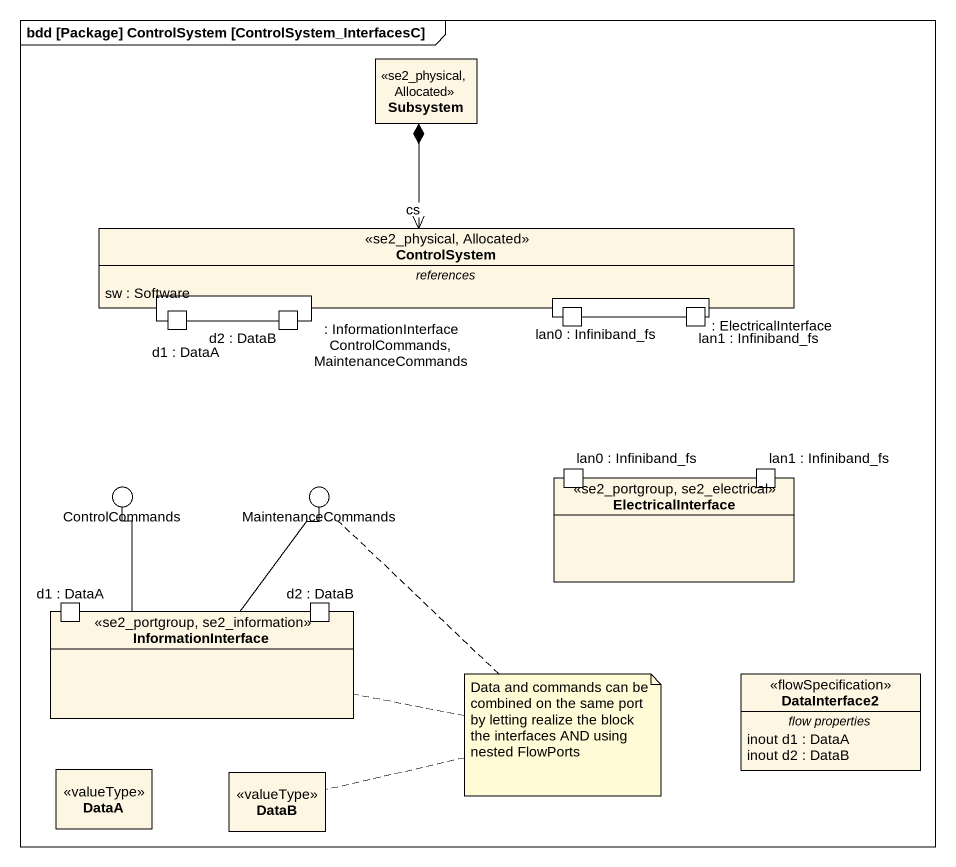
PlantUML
@startuml
mainframe bdd [Package] ControlSystem [ControlSystem_InterfacesC]
allowmixing
hide circle
hide empty members
class Subsystem <<se2_physical, Allocated>>
class ControlSystem <<se2_physical, Allocated>> {
  -- references --
  sw : Software
  -- ports --
  : InformationInterface ControlCommands, MaintenanceCommands
  : ElectricalInterface
}
rectangle "d1 : DataA" as d1_DataA
rectangle "d2 : DataB" as d2_DataB
rectangle "lan0 : Infiniband_fs" as lan0_Infiniband_fs
rectangle "lan1 : Infiniband_fs" as lan1_Infiniband_fs
() ControlCommands
() MaintenanceCommands
rectangle "ElectricalInterface" as ElectricalInterface_2 <<se2_portgroup, se2_electrical>> {
  port "lan0 : Infiniband_fs" as lan0_Infiniband_fs_2
  port "lan1 : Infiniband_fs" as lan1_Infiniband_fs_2
}
rectangle "InformationInterface" as InformationInterface_2 <<se2_portgroup, se2_information>> {
  port "d1 : DataA" as d1_DataA_2
  port "d2 : DataB" as d2_DataB_2
}
interface DataInterface2 <<flowSpecification>> {
  -- flow properties --
  inout d1 : DataA
  inout d2 : DataB
}
class DataA <<valueType>>
class DataB <<valueType>>
Subsystem *--> "cs" ControlSystem
InformationInterface_2 -up- ControlCommands
InformationInterface_2 -up- MaintenanceCommands
note as N1
  Data and commands can be combined on the same port by letting realize the block the interfaces AND using nested FlowPorts
end note
N1 .. MaintenanceCommands
N1 .. InformationInterface_2
N1 .. DataB
@enduml
